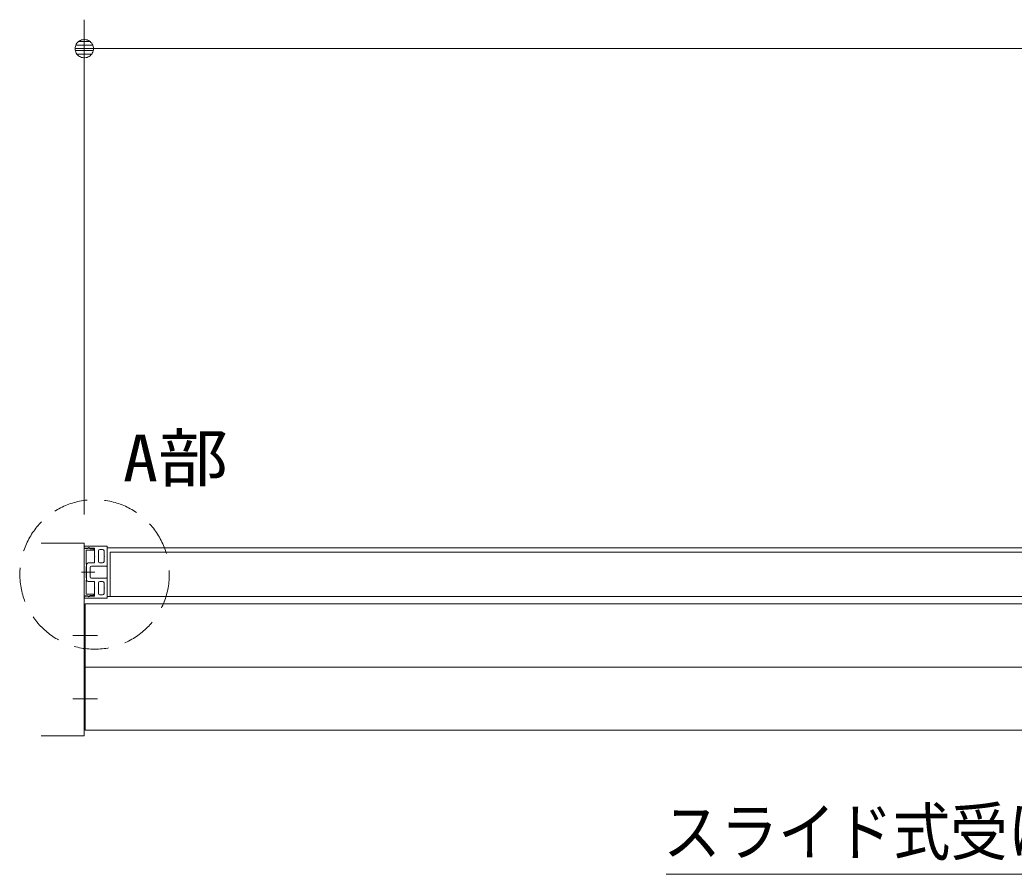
# Model space of a CAD drawing. Units: millimetres, scale not verified. Extents: x -6062 to 6062, y -3045 to 3045.
# Drawn here: x -4832 to -4140, y 1106 to 1700 of the extents above; entities that cross this region are included whole.
import ezdxf
from ezdxf.enums import TextEntityAlignment as Align

# ---------------------------------------------------------------- set-up
doc = ezdxf.new("R2010")
doc.units = ezdxf.units.MM
doc.header["$LTSCALE"] = 20
doc.linetypes.add('DASHED1', pattern=[1.8, 1.2, -0.6])
for name, color, linetype, lineweight in [('0-1_2寸法-3', 7, 'Continuous', 9), ('0-2_3一般', 7, 'Continuous', 9), ('0-3_2寸法-1', 7, 'Continuous', 9), ('0-4_0', 7, 'Continuous', 9)]:
    doc.layers.add(name, color=color, linetype=linetype, lineweight=lineweight)
doc.styles.add('ＭＳ ゴシック', font='')
doc.styles.get('ＭＳ ゴシック').set_extended_font_data('MS Gothic')

# ---------------------------------------------------------------- blocks, each defined once
blk = doc.blocks.new('_Dot')
at = {"layer": '0-4_0'}
for p, q in [((-10, 0), (-20, 0)), ((9.78, 2), (-9.78, 2)), ((7.99, 6), (-7.99, 6)), ((9.16, -3.98), (-9.16, -3.98)), ((6, -7.98), (-6, -7.98))]:
    blk.add_line(p, q, dxfattribs=at)
for points in [[(10, 0), (9.92, 1.25), (9.69, 2.49), (9.3, 3.68), (8.76, 4.82), (8.09, 5.88), (7.29, 6.85), (6.37, 7.71), (5.36, 8.44), (4.26, 9.05), (3.09, 9.51), (1.87, 9.82), (0.63, 9.98), (-0.63, 9.98), (-1.87, 9.82), (-3.09, 9.51), (-4.26, 9.05), (-5.36, 8.44), (-6.37, 7.71), (-7.29, 6.85), (-8.09, 5.88), (-8.76, 4.82), (-9.3, 3.68), (-9.69, 2.49), (-9.92, 1.25), (-10, 0), (0, 0)], [(-10, 0), (-9.92, -1.25), (-9.69, -2.49), (-9.3, -3.68), (-8.76, -4.82), (-8.09, -5.88), (-7.29, -6.85), (-6.37, -7.71), (-5.36, -8.44), (-4.26, -9.05), (-3.09, -9.51), (-1.87, -9.82), (-0.63, -9.98), (0.63, -9.98), (1.87, -9.82), (3.09, -9.51), (4.26, -9.05), (5.36, -8.44), (6.37, -7.71), (7.29, -6.85), (8.09, -5.88), (8.76, -4.82), (9.3, -3.68), (9.69, -2.49), (9.92, -1.25), (10, 0), (0, 0)]]:
    blk.add_lwpolyline(points, close=True, dxfattribs=at)
blk = doc.blocks.new('グループ-106')
at = {"layer": '0-2_3一般'}
blk.add_lwpolyline([(-60600, 26720), (-60000, 26720), (-60000, 24040), (-60600, 24040)], dxfattribs=at)
blk = doc.blocks.new('グループ-107')
at = {"layer": '0-2_3一般'}
for p, q in [((-60000, 26646.9), (-60000, 25986.9)), ((-59950, 26646.9), (-60000, 26646.9)), ((-59684, 26676.9), (-59994, 26676.9)), ((-59976, 26426.9), (-59976, 26616.9)), ((-59970, 26622.9), (-59868, 26622.9)), ((-59913.1, 26642.9), (-59935, 26655.5)), ((-59866, 26650.9), (-59923.4, 26650.9)), ((-59904, 26642.9), (-59913.1, 26642.9)), ((-59866.8, 26635.8), (-59900.1, 26642.5)), ((-59862, 26628.9), (-59862, 26630)), ((-59860, 26644.9), (-59860, 26539.9)), ((-59804, 26612.9), (-59804, 26465.9)), ((-59784, 26632.9), (-59746, 26632.9)), ((-59726, 26612.9), (-59726, 26539.9)), ((-59682, 26400.9), (-59682, 26668.9)), ((-59682, 26656.9), (-36318, 26656.9)), ((-59682, 25976.9), (-59682, 26656.9)), ((-59680, 26672.3), (-59680, 26672.9)), ((-59640, 26596.9), (-59640, 25976.9)), ((-36340, 26596.9), (-59640, 26596.9)), ((-59948, 26445.9), (-59866, 26445.9)), ((-59854, 26533.9), (-59860, 26539.9)), ((-59860, 26527.9), (-59854, 26533.9)), ((-59860, 26527.9), (-59860, 26451.9)), ((-59784, 26445.9), (-59746, 26445.9)), ((-59720, 26533.9), (-59726, 26539.9)), ((-59726, 26527.9), (-59720, 26533.9)), ((-59726, 26527.9), (-59726, 26465.9)), ((-59920.4, 26316.9), (-60040.4, 26316.9)), ((-59854, 26316.9), (-60009.5, 26316.9)), ((-59970, 26426.9), (-59976, 26426.9)), ((-59976, 26236.9), (-59976, 26396.9)), ((-59976, 26396.9), (-59970, 26396.9)), ((-59970, 26396.9), (-59970, 26426.9)), ((-59968, 26425.9), (-59968, 26207.9)), ((-59918, 26381.9), (-59918, 26251.9)), ((-59898, 26401.9), (-59692, 26401.9)), ((-59692, 26401.9), (-59692, 26400.9)), ((-59688, 26396.9), (-59686, 26396.9)), ((-59970, 26236.9), (-59976, 26236.9)), ((-59976, 26016.9), (-59976, 26206.9)), ((-59976, 26206.9), (-59970, 26206.9)), ((-59970, 26206.9), (-59970, 26236.9)), ((-59948, 26187.9), (-59866, 26187.9)), ((-59860, 26105.9), (-59860, 26181.9)), ((-59804, 26020.9), (-59804, 26167.9)), ((-59784, 26187.9), (-59746, 26187.9)), ((-59726, 26105.9), (-59726, 26167.9)), ((-59688, 26236.9), (-59686, 26236.9)), ((-59682, 26232.9), (-59682, 25964.9)), ((-59854, 26099.9), (-59860, 26105.9)), ((-59720, 26099.9), (-59726, 26105.9)), ((-59726, 26093.9), (-59720, 26099.9)), ((-59726, 26020.9), (-59726, 26093.9)), ((-60000, 25986.9), (-59950, 25986.9)), ((-60000, 25982.9), (-60000, 25962.9)), ((-59951, 25982.9), (-60000, 25982.9)), ((-59684, 25956.9), (-59994, 25956.9)), ((-59990, 25876.9), (11350, 25876.9)), ((-59990, 24996.9), (-59990, 25876.9)), ((-59868, 26010.9), (-59970, 26010.9)), ((-59935, 25978.2), (-59913.1, 25990.9)), ((-59866, 25982.9), (-59923.4, 25982.9)), ((-59913.1, 25990.9), (-59904, 25990.9)), ((-59900.1, 25991.3), (-59866.8, 25997.9)), ((-59862, 26003.8), (-59862, 26004.9)), ((-59784, 26000.9), (-59746, 26000.9)), ((-36318, 25976.9), (-59682, 25976.9)), ((-59680, 25961.4), (-59680, 25960.9)), ((-59640, 25976.9), (-36340, 25976.9)), ((-59817.8, 25436.9), (-60157.8, 25436.9)), ((-59990, 24996.9), (11350, 24996.9)), ((-59817.8, 24556.9), (-60157.8, 24556.9)), ((-59990, 24116.9), (11350, 24116.9))]:
    blk.add_line(p, q, dxfattribs=at)
for points in [[(-59951, 26650.9), (-60000, 26650.9), (-60000, 26670.9)], [(-59898, 26231.9), (-59692, 26231.9), (-59692, 26232.9)], [(-59860, 25988.9), (-59860, 26093.9), (-59854, 26099.9)], [(-59990, 24116.9), (-59990, 24996.9), (11350, 24996.9), (11350, 24116.9)]]:
    blk.add_lwpolyline(points, dxfattribs=at)
for centre, radius, start, end in [((-59994, 26670.9), 6, 90, 180), ((-59970, 26616.9), 6, 90, 180), ((-59951, 26654.9), 4, 270, 326.25101), ((-59940, 26646.9), 10, 60, 180), ((-59936, 26644.9), 14, 25.37693, 146.25101), ((-59904, 26622.9), 20, 78.69007, 90), ((-59868, 26628.9), 6, 270, 0), ((-59868, 26630), 6, 0, 78.69007), ((-59866, 26644.9), 6, 0, 90), ((-59784, 26612.9), 20, 90, 180), ((-59746, 26612.9), 20, 0, 90), ((-59684, 26672.9), 4, 0, 90), ((-59684, 26672.3), 4, 300, 0), ((-59948, 26425.9), 20, 90, 180), ((-59866, 26451.9), 6, 270, 0), ((-59784, 26465.9), 20, 180, 270), ((-59746, 26465.9), 20, 270, 0), ((-59898, 26381.9), 20, 90, 180), ((-59688, 26400.9), 4, 180, 270), ((-59686, 26400.9), 4, 270, 0), ((-59948, 26207.9), 20, 180, 270), ((-59898, 26251.9), 20, 180, 270), ((-59866, 26181.9), 6, 0, 90), ((-59784, 26167.9), 20, 90, 180), ((-59746, 26167.9), 20, 0, 90), ((-59688, 26232.9), 4, 90, 180), ((-59686, 26232.9), 4, 0, 90), ((-59970, 26016.9), 6, 180, 270), ((-59784, 26020.9), 20, 180, 270), ((-59746, 26020.9), 20, 270, 0), ((-59994, 25962.9), 6, 180, 270), ((-59951, 25978.9), 4, 33.74899, 90), ((-59940, 25986.9), 10, 180, 300), ((-59936, 25988.9), 14, 213.74899, 334.62307), ((-59904, 26010.9), 20, 270, 281.30993), ((-59868, 26004.9), 6, 0, 90), ((-59868, 26003.8), 6, 281.30993, 0), ((-59866, 25988.9), 6, 270, 0), ((-59684, 25960.9), 4, 270, 0), ((-59684, 25961.4), 4, 0, 60)]:
    blk.add_arc(centre, radius, start, end, dxfattribs=at)
blk = doc.blocks.new('グループ-108')
at = {"layer": '0-2_3一般'}
for name in ['グループ-106', 'グループ-107']:
    blk.add_blockref(name, (0, 0), dxfattribs=at)

msp = doc.modelspace()

# ---------------------------------------------------------------- linework, layer by layer
at = {"layer": '0-1_2寸法-3'}
msp.add_lwpolyline([(-3882.5, 1271.84), (-3978.34, 1105.84), (-4382.71, 1105.84)], dxfattribs=at)
at = {"layer": '0-2_3一般', "linetype": 'DASHED1'}
msp.add_circle((-4780.34, 1314.28), 52, dxfattribs=at)
at = {"layer": '0-3_2寸法-1'}
for p, q in [((-4787.5, 1356), (-4787.5, 1700)), ((-4774.79, 1680), (-1232.21, 1680))]:
    msp.add_line(p, q, dxfattribs=at)

# ---------------------------------------------------------------- block references
at = {"layer": '0-2_3一般', "xscale": 0.05, "yscale": 0.05}
msp.add_blockref('グループ-108', (-1787.5, 0), dxfattribs=at)
at = {"layer": '0-3_2寸法-1', "xscale": 0.6356201, "yscale": 0.6356201, "rotation": 180}
msp.add_blockref('_Dot', (-4787.5, 1680), dxfattribs=at)

# ---------------------------------------------------------------- texts
at = {"layer": '0-1_2寸法-3', "style": 'ＭＳ ゴシック'}
for s, width, p in [('A部', 1.1, (-4760.61, 1369.27)), ('スライド式受け金具', 0.9, (-4384.64, 1109.19))]:
    msp.add_text(s, height=32.55, dxfattribs=dict(at, width=width)).set_placement(p, align=Align.BOTTOM_LEFT)

doc.saveas('drawing.dxf')
